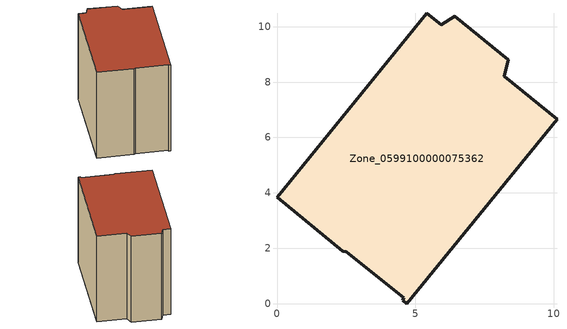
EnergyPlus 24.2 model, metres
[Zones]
Zone_0599100000075362
 floor ground (C_G): 4.54,0.12 4.57,0.2 2.5,1.88 2.37,1.89 0,3.84 5.42,10.48 5.94,10.08 6.42,10.38 8.35,8.8 8.21,8.22 10.12,6.65 4.68,0 z0
 wall outside (C_F): 4.68,0 10.12,6.65 8.21,8.22 8.35,8.8 6.42,10.38 5.94,10.08 5.42,10.48 0,3.84 2.37,1.89 2.5,1.88 4.57,0.2 4.54,0.12 4.68,0 z0:8.27
 roof outside (C_R): 4.57,0.2 4.54,0.12 4.68,0 10.12,6.65 8.21,8.22 8.35,8.8 6.42,10.38 5.94,10.08 5.42,10.48 0,3.84 2.37,1.89 2.5,1.88 z8.27
[BUILDING]
Pand.0599100000075362: North Axis=0; Terrain=City; Loads Convergence Tolerance Value=0.04; Temperature Convergence Tolerance Value=0.4; Solar Distribution=FullExterior; Maximum Number of Warmup Days=25; Minimum Number of Warmup Days=1
[Site:Location]
Rotterdam.The.Hague.AP_ZH_NLD Design_Conditions: Latitude=51.96; Longitude=4.45; Time Zone=1; Elevation=-4.5
[SITE:GROUNDTEMPERATURE:BUILDINGSURFACE]
18, 18, 18, 18, 18, 18, 18, 18, 18, 18, 18, 18
[MATERIAL] Thermal Absorptance=0.9; Solar Absorptance=0.7; Visible Absorptance=0.7
Name | Roughness | Thickness | Conductivity | Density | Specific Heat
G.TI.1946-1964 | MediumSmooth | 0.15 | 1 | 540 | 1210
F.TI.1946-1964 | Rough | 0.3 | 0.857143 | 1920 | 840
R.TI.1946-1964 | MediumRough | 0.2 | 0.277778 | 1500 | 1000
[CONSTRUCTION]
C_G: G.TI.1946-1964
C_F: F.TI.1946-1964
C_R: R.TI.1946-1964
[ZONE]
Zone_0599100000075362: Type=1; Multiplier=1; Ceiling Height=Autocalculate; Volume=Autocalculate; Floor Area=autocalculate; Part of Total Floor Area=Yes
[ZONEINFILTRATION:DESIGNFLOWRATE]
Infil_Zone_0599100000075362: Zone or ZoneList or Space or SpaceList=Zone_0599100000075362; Schedule=AlwaysOn; Design Flow Rate Calculation Method=Flow/Area; Flow Rate per Floor Area=0.003; Constant Term Coefficient=1; Temperature Term Coefficient=0; Velocity Term Coefficient=0; Velocity Squared Term Coefficient=0
[HVACTEMPLATE:ZONE:IDEALLOADSAIRSYSTEM]
Zone_0599100000075362: Maximum Heating Supply Air Temperature=50; Minimum Cooling Supply Air Temperature=13; Maximum Heating Supply Air Humidity Ratio=0.0156; Minimum Cooling Supply Air Humidity Ratio=0.0077; Heating Limit=NoLimit; Cooling Limit=NoLimit; Dehumidification Control Type=ConstantSensibleHeatRatio; Cooling Sensible Heat Ratio=0.7; Dehumidification Setpoint=60; Humidification Control Type=None; Humidification Setpoint=30; Outdoor Air Method=None; Outdoor Air Flow Rate per Person=0.00944; Outdoor Air Flow Rate per Zone Floor Area=0; Outdoor Air Flow Rate per Zone=0; Demand Controlled Ventilation Type=None; Outdoor Air Economizer Type=NoEconomizer; Heat Recovery Type=None; Sensible Heat Recovery Effectiveness=0.7; Latent Heat Recovery Effectiveness=0.65
[ZONECONTROL:THERMOSTAT]
ThermostatControl_Zone_0599100000075362: Zone or ZoneList=Zone_0599100000075362; Control Type Schedule=DualSetpointControlType; Control 1=Thermostat_Zone_0599100000075362; Temperature Difference Between Cutout And Setpoint=0
[THERMOSTATSETPOINT:DUALSETPOINT]
Thermostat_Zone_0599100000075362: Heating Setpoint Temperature Schedule=HeatingSetpoint_Zone_0599100000075362; Cooling Setpoint Temperature Schedule=CoolingSetpoint_Zone_0599100000075362
[SCHEDULE:COMPACT]
HeatingSetpoint_Zone_0599100000075362: Through: 12/31, For: AllDays, Until: 24:00, 21
CoolingSetpoint_Zone_0599100000075362: Through: 12/31, For: AllDays, Until: 24:00, 24
DualSetpointControlType: Through: 12/31, For: AllDays, Until: 24:00, 4
AlwaysOn: Through: 12/31, For: AllDays, Until: 24:00, 1
